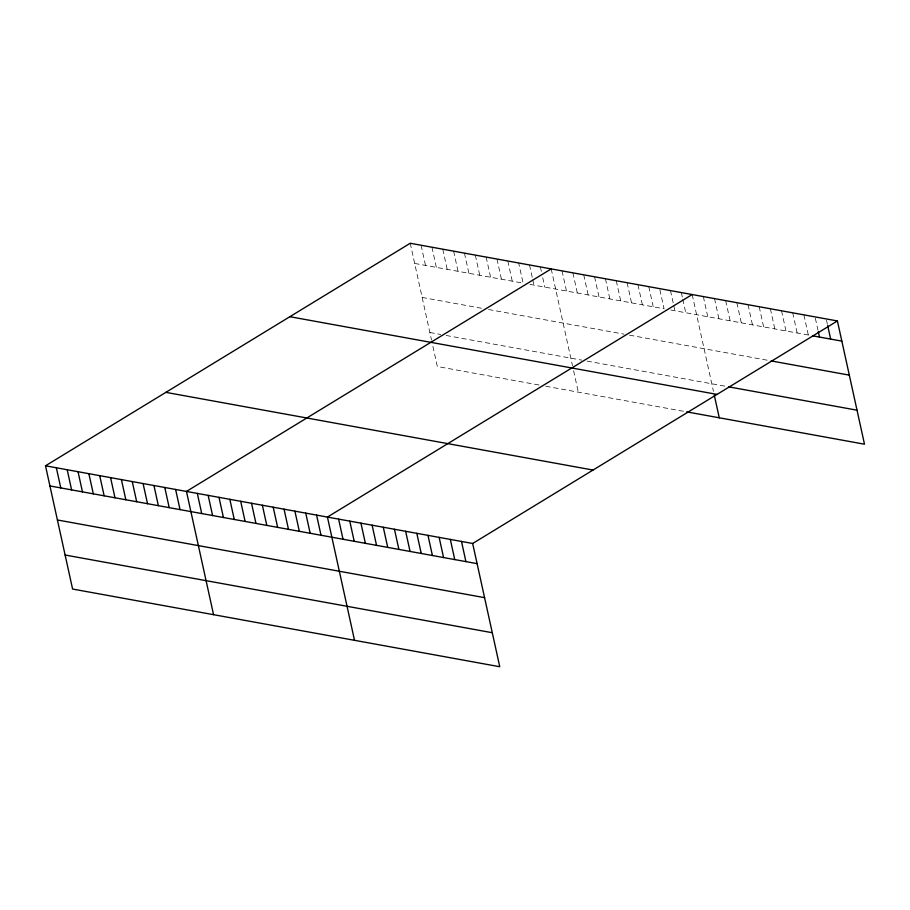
<?xml version="1.0" encoding="UTF-8"?>
<svg xmlns="http://www.w3.org/2000/svg" width="910" height="910" viewBox="0 0 910 910"><rect width="100%" height="100%" fill="white"/><g stroke="black" fill="none" stroke-linecap="round" stroke-linejoin="round"><path stroke-width="0.68" stroke-dasharray="4.55 3.41" d="M414.676 263.434L523.102 283.146L518.677 262.99M529.882 284.386L664.072 308.786L659.636 288.629M670.852 310.026L811.117 335.528M422.149 297.445L481.788 308.297M488.568 309.525L624.112 334.175M629.527 335.164L768.313 360.405M429.861 332.503L440.702 334.471M446.127 335.46L581.661 360.11M587.087 361.099L727.147 386.568M538.993 385.01L437.335 366.514L432.625 345.095M545.773 386.238L685.378 411.627M826.53 320.274L827.406 324.301M815.349 318.238L818.01 330.341M803.883 314.86L808.319 335.028M792.712 312.835L797.149 332.992M781.542 310.799L785.978 330.967M770.372 308.763L774.808 328.931M759.202 306.738L763.627 326.895M748.031 304.702L752.456 324.87M736.85 302.666L741.286 322.834M725.679 300.641L730.116 320.798M714.509 298.605L718.945 318.773M703.339 296.58L707.775 316.737M692.169 294.544L713.451 391.334M681.328 292.576L682.5 297.945M682.796 299.288L685.753 312.733M670.477 290.597L673.434 304.042M673.73 305.385L674.913 310.765M648.796 286.65L653.232 306.818M637.956 284.682L642.38 304.85M627.104 282.714L631.54 302.871M616.263 280.735L620.7 300.903M605.423 278.767L609.848 298.924M594.583 276.799L599.008 296.956M583.731 274.82L588.167 294.988M572.89 272.852L577.327 293.009M562.05 270.873L566.475 291.041M551.198 268.905L572.481 365.695M573.596 370.734L578.305 392.153M540.358 266.937L541.541 272.306M542.724 277.686L544.794 287.094M529.518 264.958L532.475 278.403M532.771 279.745L533.954 285.126M507.825 261.011L512.262 281.179M496.985 259.043L501.421 279.211M486.145 257.075L490.581 277.231M475.304 255.096L479.729 275.264M464.453 253.128L468.889 273.284M453.612 251.16L458.048 271.317M442.772 249.181L447.208 269.349M431.932 247.213L436.356 267.369M421.08 245.234L425.516 265.401M410.239 243.266L431.522 340.056"/><path stroke-width="1.36" d="M45.5 465.795L472.665 543.486L499.761 666.734L72.595 589.043L45.5 465.795L410.239 243.266L837.405 320.957L864.5 444.205L686.731 411.877M551.198 268.905L186.459 491.423L213.566 614.682M692.169 294.544L327.429 517.062L354.525 640.321M472.665 543.486L837.405 320.957M812.505 335.79L841.83 341.125M771.111 360.917L849.314 375.136M728.546 386.818L857.015 410.194M289.88 316.703L717.034 394.394M165.859 392.358L593.024 470.049M49.936 485.951L477.09 563.643M57.41 519.974L484.575 597.665M65.122 555.02L492.276 632.712M827.702 325.643L830.659 339.089M818.306 331.684L819.489 337.053M714.282 395.111L719.264 417.792M461.484 541.45L465.92 561.618M450.313 539.414L454.75 559.582M439.143 537.389L443.579 557.546M427.973 535.353L432.409 555.521M416.803 533.328L421.239 553.485M405.632 531.292L410.057 551.449M394.462 529.256L398.887 549.424M383.281 527.231L387.717 547.388M372.11 525.195L376.547 545.363M360.94 523.159L365.376 543.327M349.77 521.134L354.206 541.291M338.6 519.098L343.036 539.266M316.578 515.094L321.014 535.262M305.737 513.126L310.173 533.283M294.897 511.147L299.333 531.315M284.056 509.179L288.481 529.336M273.205 507.211L277.641 527.368M262.364 505.232L266.801 525.4M251.524 503.264L255.96 523.421M240.684 501.285L245.108 521.453M229.832 499.317L234.268 519.485M218.992 497.349L223.428 517.506M208.151 495.37L212.587 515.538M197.311 493.402L201.736 513.558M175.619 489.455L180.055 509.623M164.778 487.487L169.214 507.643M153.938 485.508L158.363 505.676M143.086 483.54L147.522 503.696M132.246 481.572L136.682 501.728M121.405 479.593L125.842 499.761M110.565 477.625L114.99 497.781M99.713 475.646L104.15 495.813M88.873 473.678L93.309 493.846M78.032 471.71L82.457 491.866M67.192 469.731L71.617 489.899M56.34 467.763L60.777 487.919"/></g></svg>
